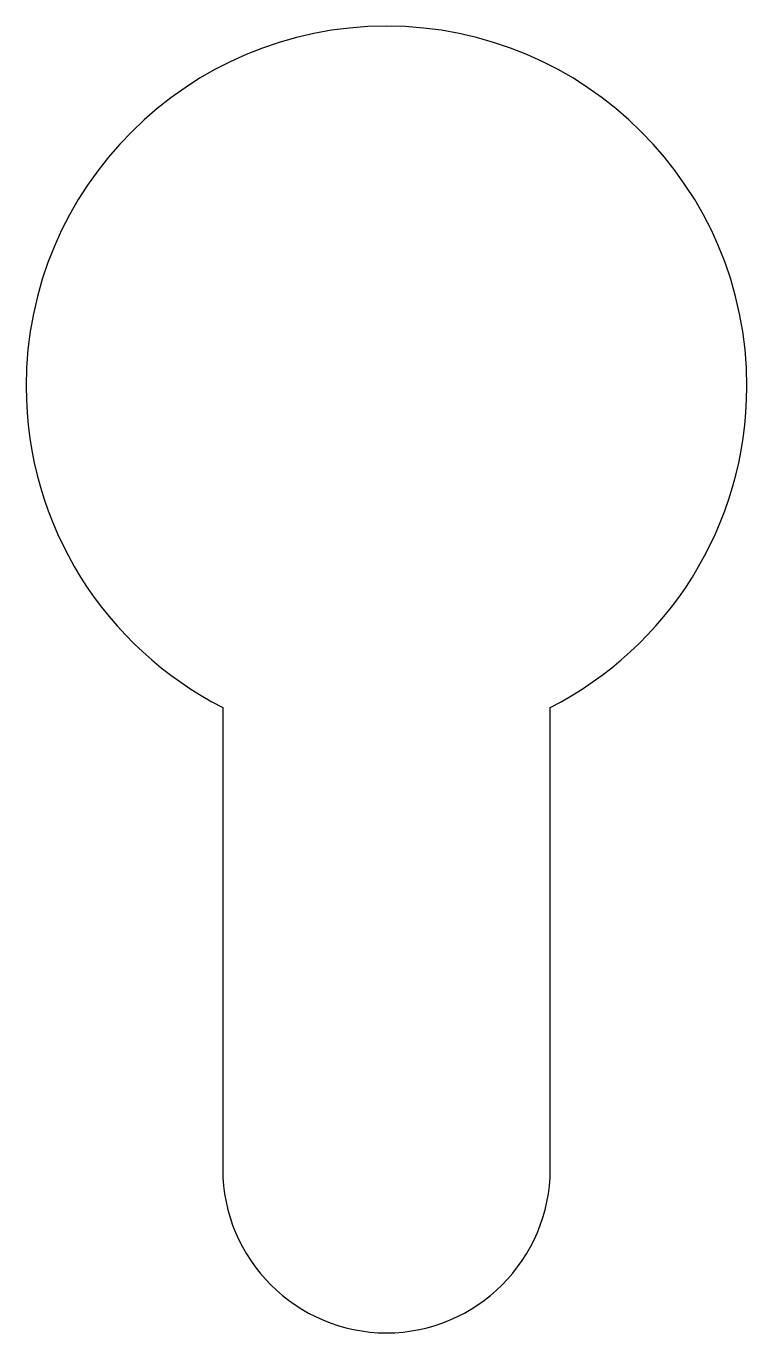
# Model space of a CAD drawing. Extents: x -5.23 to -4.15, y 2.69 to 4.66.
import ezdxf

# ---------------------------------------------------------------- set-up
doc = ezdxf.new("R2010")
doc.units = 0
doc.header["$MEASUREMENT"] = 0
doc.layers.add('LAYER_1', color=7, linetype='CONTINUOUS')

msp = doc.modelspace()

# ---------------------------------------------------------------- linework, layer by layer
at = {"layer": 'LAYER_1', "color": 250}
msp.add_open_spline([(-4.6878, 4.6565), (-4.3883, 4.6565), (-4.1455, 4.4137), (-4.1455, 4.1142), (-4.1455, 3.9035), (-4.2657, 3.7209), (-4.4413, 3.6311), (-4.4413, 3.6311), (-4.4413, 2.9365), (-4.4413, 2.9365), (-4.4413, 2.8009), (-4.5522, 2.6899), (-4.6878, 2.6899), (-4.6878, 2.6899), (-4.6878, 2.6899), (-4.6878, 2.6899), (-4.8234, 2.6899), (-4.9343, 2.8009), (-4.9343, 2.9365), (-4.9343, 2.9365), (-4.9343, 3.6311), (-4.9343, 3.6311), (-5.1099, 3.7209), (-5.2301, 3.9035), (-5.2301, 4.1142), (-5.2301, 4.4137), (-4.9873, 4.6565), (-4.6878, 4.6565)], degree=3, knots=[0, 0, 0, 0, 0.111111, 0.111111, 0.111111, 0.222222, 0.222222, 0.222222, 0.333333, 0.333333, 0.333333, 0.444444, 0.444444, 0.444444, 0.555556, 0.555556, 0.555556, 0.666667, 0.666667, 0.666667, 0.777778, 0.777778, 0.777778, 0.888889, 0.888889, 0.888889, 1, 1, 1, 1], dxfattribs=at)

doc.saveas('drawing.dxf')
